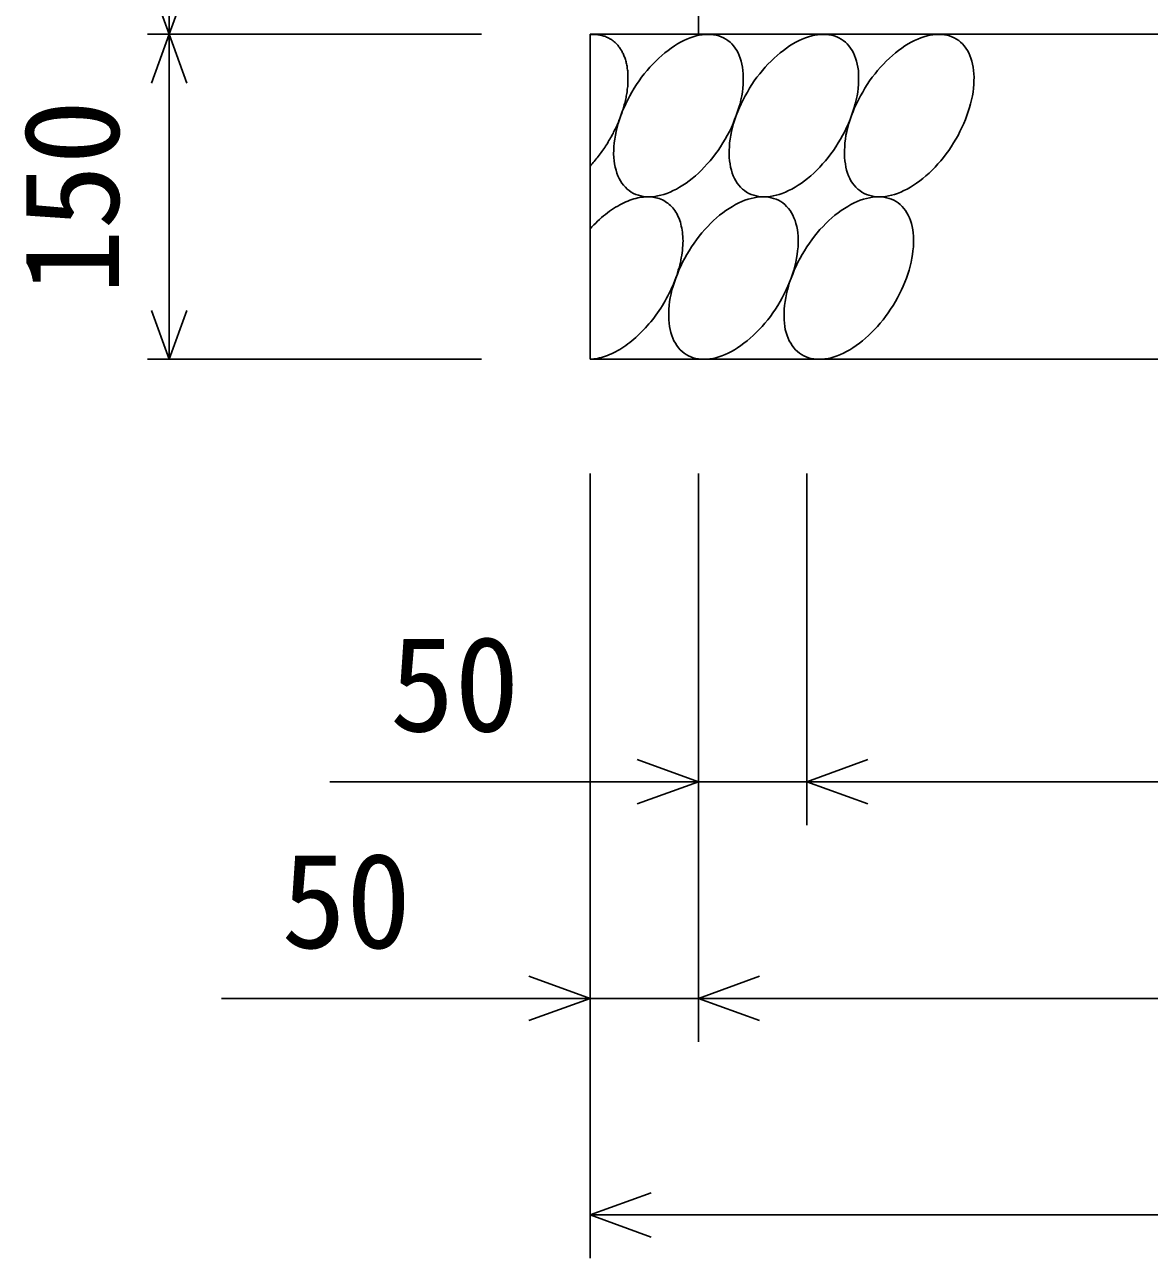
# Model space of a CAD drawing. Units: millimetres, scale not verified. Extents: x -16800 to 16800, y -5940 to 5940.
# Drawn here: x 6684 to 7203, y 2284 to 2853 of the extents above; entities that cross this region are included whole.
import ezdxf
from ezdxf.enums import TextEntityAlignment as Align

# ---------------------------------------------------------------- set-up
doc = ezdxf.new("R2010")
doc.units = ezdxf.units.MM
doc.header["$LTSCALE"] = 20
for name, color, linetype, lineweight in [('0-0_DIM', 7, 'Continuous', 25), ('0-2_HATCH', 6, 'Continuous', 25), ('0-5_OUTLINE', 3, 'Continuous', 25)]:
    doc.layers.add(name, color=color, linetype=linetype, lineweight=lineweight)
doc.styles.add('ＭＳ ゴシック', font='')
doc.styles.get('ＭＳ ゴシック').set_extended_font_data('MS Gothic')

msp = doc.modelspace()

# ---------------------------------------------------------------- linework, layer by layer
at = {"layer": '0-0_DIM'}
for p, q in [((6750.8, 2848.62), (6750.8, 2948.62)), ((6740.8, 2848.62), (6895, 2848.62)), ((6750.8, 2848.62), (6750.8, 2698.62)), ((6740.8, 2698.62), (6895, 2698.62)), ((6945, 2283.61), (6945, 2645.95)), ((6995, 2383.61), (6995, 2645.95)), ((7045, 2483.61), (7045, 2645.95)), ((6825, 2503.61), (7045, 2503.61)), ((7045, 2503.61), (7755, 2503.61)), ((6775, 2403.61), (6995, 2403.61)), ((6995, 2403.61), (7805, 2403.61)), ((6945, 2303.61), (7855, 2303.61))]:
    msp.add_line(p, q, dxfattribs=at)
for points in [[(6759.01, 2871.17), (6750.8, 2848.62), (6742.59, 2871.17)], [(6759.01, 2826.07), (6750.8, 2848.62), (6742.59, 2826.07)], [(6759.01, 2721.17), (6750.8, 2698.62), (6742.59, 2721.17)], [(6966.81, 2513.87), (6995, 2503.61), (6966.81, 2493.34)], [(7073.19, 2493.34), (7045, 2503.61), (7073.19, 2513.87)], [(6916.81, 2413.87), (6945, 2403.61), (6916.81, 2393.34)], [(7023.19, 2393.34), (6995, 2403.61), (7023.19, 2413.87)], [(6973.19, 2293.34), (6945, 2303.61), (6973.19, 2313.87)]]:
    msp.add_lwpolyline(points, dxfattribs=at)
at = {"layer": '0-2_HATCH'}
for points in [[(6950.1, 2848.18), (6949.6, 2848.28), (6949.2, 2848.36), (6948.8, 2848.43), (6948.3, 2848.48), (6947.8, 2848.53), (6947.4, 2848.56), (6946.9, 2848.59), (6946.4, 2848.6), (6946, 2848.59), (6945.5, 2848.58), (6945, 2848.55)], [(6961.6, 2835.95), (6961.5, 2836.45), (6961.3, 2836.94), (6961.2, 2837.42), (6961, 2837.89), (6960.8, 2838.36), (6960.6, 2838.81), (6960.5, 2839.26), (6960.3, 2839.7), (6960, 2840.13), (6959.8, 2840.55), (6959.6, 2840.96), (6959.4, 2841.36), (6959.1, 2841.75), (6958.9, 2842.13), (6958.6, 2842.5), (6958.3, 2842.86), (6958.1, 2843.21), (6957.8, 2843.56), (6957.5, 2843.89), (6957.2, 2844.21), (6956.9, 2844.52), (6956.6, 2844.81), (6956.2, 2845.1), (6955.9, 2845.38), (6955.6, 2845.65), (6955.2, 2845.9), (6954.9, 2846.15), (6954.5, 2846.38), (6954.1, 2846.6), (6953.7, 2846.81), (6953.4, 2847.01), (6953, 2847.2), (6952.6, 2847.37), (6952.2, 2847.54), (6951.8, 2847.69), (6951.4, 2847.83), (6950.9, 2847.96), (6950.5, 2848.08), (6950.1, 2848.18)], [(7007.7, 2846.4), (7006.6, 2846.98), (7005.5, 2847.47), (7004.4, 2847.88), (7003.3, 2848.19), (7002, 2848.42), (7000.8, 2848.55), (6999.5, 2848.6), (6998.2, 2848.55), (6996.8, 2848.42), (6995.4, 2848.19), (6994, 2847.88), (6992.6, 2847.47), (6991.2, 2846.98), (6989.7, 2846.41), (6988.3, 2845.74), (6986.8, 2845), (6985.3, 2844.17), (6983.9, 2843.26), (6982.4, 2842.28), (6981, 2841.22), (6979.5, 2840.09), (6978.1, 2838.88), (6976.7, 2837.61), (6975.3, 2836.28), (6973.9, 2834.89), (6972.6, 2833.44), (6971.3, 2831.93), (6970, 2830.38), (6968.8, 2828.78), (6967.6, 2827.13), (6966.5, 2825.45), (6965.4, 2823.73), (6964.3, 2821.98), (6963.4, 2820.21), (6962.4, 2818.41), (6961.5, 2816.6), (6960.7, 2814.77), (6959.9, 2812.94), (6959.2, 2811.1)], [(7060.9, 2846.4), (7059.8, 2846.98), (7058.8, 2847.47), (7057.6, 2847.88), (7056.5, 2848.19), (7055.2, 2848.42), (7054, 2848.55), (7052.7, 2848.6), (7051.4, 2848.55), (7050, 2848.42), (7048.7, 2848.19), (7047.3, 2847.88), (7045.8, 2847.47), (7044.4, 2846.98), (7042.9, 2846.41), (7041.5, 2845.74), (7040, 2845), (7038.6, 2844.17), (7037.1, 2843.26), (7035.6, 2842.28), (7034.2, 2841.22), (7032.7, 2840.09), (7031.3, 2838.88), (7029.9, 2837.61), (7028.5, 2836.28), (7027.1, 2834.89), (7025.8, 2833.44), (7024.5, 2831.93), (7023.3, 2830.38), (7022, 2828.78), (7020.8, 2827.13), (7019.7, 2825.45), (7018.6, 2823.73), (7017.6, 2821.98), (7016.6, 2820.21), (7015.6, 2818.41), (7014.7, 2816.6), (7013.9, 2814.77), (7013.2, 2812.94), (7012.4, 2811.1)], [(7114.1, 2846.4), (7113, 2846.98), (7112, 2847.47), (7110.8, 2847.88), (7109.7, 2848.19), (7108.5, 2848.42), (7107.2, 2848.55), (7105.9, 2848.6), (7104.6, 2848.55), (7103.2, 2848.42), (7101.9, 2848.19), (7100.5, 2847.88), (7099, 2847.47), (7097.6, 2846.98), (7096.2, 2846.41), (7094.7, 2845.74), (7093.2, 2845), (7091.8, 2844.17), (7090.3, 2843.26), (7088.8, 2842.28), (7087.4, 2841.22), (7085.9, 2840.09), (7084.5, 2838.88), (7083.1, 2837.61), (7081.7, 2836.28), (7080.4, 2834.89), (7079, 2833.44), (7077.7, 2831.93), (7076.5, 2830.38), (7075.2, 2828.78), (7074, 2827.13), (7072.9, 2825.45), (7071.8, 2823.73), (7070.8, 2821.98), (7069.8, 2820.21), (7068.8, 2818.41), (7067.9, 2816.6), (7067.1, 2814.77), (7066.4, 2812.94), (7065.7, 2811.1)], [(7015.1, 2834.89), (7014.7, 2836.28), (7014.3, 2837.61), (7013.8, 2838.88), (7013.3, 2840.08), (7012.7, 2841.22), (7012, 2842.28), (7011.2, 2843.26), (7010.4, 2844.17), (7009.6, 2845), (7008.6, 2845.74), (7007.7, 2846.4)], [(7068.3, 2834.89), (7067.9, 2836.28), (7067.5, 2837.61), (7067, 2838.88), (7066.5, 2840.08), (7065.9, 2841.22), (7065.2, 2842.28), (7064.4, 2843.26), (7063.6, 2844.17), (7062.8, 2845), (7061.8, 2845.74), (7060.9, 2846.4)], [(7121.5, 2834.89), (7121.1, 2836.28), (7120.7, 2837.61), (7120.2, 2838.88), (7119.7, 2840.08), (7119.1, 2841.22), (7118.4, 2842.28), (7117.6, 2843.26), (7116.8, 2844.17), (7116, 2845), (7115.1, 2845.74), (7114.1, 2846.4)], [(6959.6, 2812.11), (6959.8, 2812.78), (6960, 2813.45), (6960.3, 2814.12), (6960.5, 2814.78), (6960.6, 2815.45), (6960.8, 2816.12), (6961, 2816.78), (6961.2, 2817.44), (6961.3, 2818.1), (6961.5, 2818.76), (6961.6, 2819.41), (6961.7, 2820.07), (6961.9, 2820.72), (6962, 2821.36), (6962.1, 2822.01), (6962.1, 2822.65), (6962.2, 2823.28), (6962.3, 2823.91), (6962.4, 2824.54), (6962.4, 2825.17), (6962.5, 2825.79), (6962.5, 2826.4), (6962.5, 2827.01), (6962.5, 2827.61), (6962.5, 2828.21), (6962.5, 2828.81), (6962.5, 2829.4), (6962.5, 2829.98), (6962.5, 2830.56), (6962.4, 2831.13), (6962.4, 2831.69), (6962.3, 2832.25), (6962.2, 2832.8), (6962.1, 2833.34), (6962.1, 2833.88), (6962, 2834.41), (6961.9, 2834.93), (6961.7, 2835.44), (6961.6, 2835.95)], [(6982, 2775.79), (6983.4, 2776.45), (6984.9, 2777.2), (6986.3, 2778.02), (6987.8, 2778.93), (6989.3, 2779.92), (6990.7, 2780.98), (6992.2, 2782.11), (6993.6, 2783.31), (6995, 2784.58), (6996.4, 2785.91), (6997.7, 2787.31), (6999.1, 2788.76), (7000.4, 2790.26), (7001.6, 2791.82), (7002.9, 2793.42), (7004.1, 2795.06), (7005.2, 2796.74), (7006.3, 2798.46), (7007.3, 2800.21), (7008.3, 2801.98), (7009.3, 2803.78), (7010.2, 2805.59), (7011, 2807.42), (7011.7, 2809.26), (7012.4, 2811.1), (7013.1, 2812.94), (7013.7, 2814.77), (7014.2, 2816.6), (7014.6, 2818.41), (7015, 2820.21), (7015.3, 2821.98), (7015.5, 2823.73), (7015.6, 2825.45), (7015.7, 2827.13), (7015.7, 2828.77), (7015.7, 2830.37), (7015.5, 2831.93), (7015.3, 2833.43), (7015.1, 2834.89)], [(7035.2, 2775.79), (7036.6, 2776.45), (7038.1, 2777.2), (7039.6, 2778.02), (7041, 2778.93), (7042.5, 2779.92), (7043.9, 2780.98), (7045.4, 2782.11), (7046.8, 2783.31), (7048.2, 2784.58), (7049.6, 2785.91), (7051, 2787.31), (7052.3, 2788.76), (7053.6, 2790.26), (7054.9, 2791.82), (7056.1, 2793.42), (7057.3, 2795.06), (7058.4, 2796.74), (7059.5, 2798.46), (7060.5, 2800.21), (7061.5, 2801.98), (7062.5, 2803.78), (7063.4, 2805.59), (7064.2, 2807.42), (7065, 2809.26), (7065.7, 2811.1), (7066.3, 2812.94), (7066.9, 2814.77), (7067.4, 2816.6), (7067.8, 2818.41), (7068.2, 2820.21), (7068.5, 2821.98), (7068.7, 2823.73), (7068.9, 2825.45), (7068.9, 2827.13), (7068.9, 2828.77), (7068.9, 2830.37), (7068.8, 2831.93), (7068.6, 2833.43), (7068.3, 2834.89)], [(7088.4, 2775.79), (7089.8, 2776.45), (7091.3, 2777.2), (7092.8, 2778.02), (7094.2, 2778.93), (7095.7, 2779.92), (7097.1, 2780.98), (7098.6, 2782.11), (7100, 2783.31), (7101.4, 2784.58), (7102.8, 2785.91), (7104.2, 2787.31), (7105.5, 2788.76), (7106.8, 2790.26), (7108.1, 2791.82), (7109.3, 2793.42), (7110.5, 2795.06), (7111.6, 2796.74), (7112.7, 2798.46), (7113.8, 2800.21), (7114.8, 2801.98), (7115.7, 2803.78), (7116.6, 2805.59), (7117.4, 2807.42), (7118.2, 2809.26), (7118.9, 2811.1), (7119.5, 2812.94), (7120.1, 2814.77), (7120.6, 2816.6), (7121, 2818.41), (7121.4, 2820.21), (7121.7, 2821.98), (7121.9, 2823.73), (7122.1, 2825.45), (7122.1, 2827.13), (7122.2, 2828.77), (7122.1, 2830.37), (7122, 2831.93), (7121.8, 2833.43), (7121.5, 2834.89)], [(6945, 2787.8), (6945.5, 2788.33), (6946, 2788.86), (6946.4, 2789.41), (6946.9, 2789.96), (6947.4, 2790.51), (6947.8, 2791.08), (6948.3, 2791.65), (6948.8, 2792.22), (6949.2, 2792.81), (6949.6, 2793.39), (6950.1, 2793.99), (6950.5, 2794.59), (6950.9, 2795.19), (6951.4, 2795.8), (6951.8, 2796.42), (6952.2, 2797.04), (6952.6, 2797.66), (6953, 2798.29), (6953.4, 2798.92), (6953.7, 2799.56), (6954.1, 2800.2), (6954.5, 2800.84), (6954.9, 2801.49), (6955.2, 2802.14), (6955.6, 2802.79), (6955.9, 2803.44), (6956.2, 2804.1), (6956.6, 2804.76), (6956.9, 2805.42), (6957.2, 2806.09), (6957.5, 2806.75), (6957.8, 2807.42), (6958.1, 2808.09), (6958.3, 2808.76), (6958.6, 2809.43), (6958.9, 2810.1), (6959.1, 2810.77), (6959.4, 2811.44), (6959.6, 2812.11)], [(6959.2, 2811.1), (6958.6, 2809.26), (6958, 2807.42), (6957.5, 2805.6), (6957.1, 2803.78), (6956.7, 2801.99), (6956.4, 2800.21), (6956.2, 2798.47), (6956, 2796.75), (6956, 2795.07), (6955.9, 2793.42), (6956, 2791.82), (6956.1, 2790.26), (6956.3, 2788.76), (6956.6, 2787.31), (6957, 2785.91), (6957.4, 2784.58), (6957.9, 2783.31), (6958.4, 2782.11), (6959, 2780.98), (6959.7, 2779.92), (6960.5, 2778.93), (6961.3, 2778.03), (6962.1, 2777.2), (6963.1, 2776.45), (6964, 2775.79), (6965.1, 2775.21), (6966.1, 2774.72), (6967.3, 2774.32), (6968.4, 2774), (6969.7, 2773.78), (6970.9, 2773.64), (6972.2, 2773.6), (6973.5, 2773.64), (6974.9, 2773.78), (6976.2, 2774), (6977.6, 2774.32), (6979.1, 2774.72), (6980.5, 2775.21), (6982, 2775.79)], [(7012.4, 2811.1), (7011.8, 2809.26), (7011.2, 2807.42), (7010.7, 2805.6), (7010.3, 2803.78), (7009.9, 2801.99), (7009.6, 2800.21), (7009.4, 2798.47), (7009.3, 2796.75), (7009.2, 2795.07), (7009.2, 2793.42), (7009.2, 2791.82), (7009.3, 2790.26), (7009.6, 2788.76), (7009.8, 2787.31), (7010.2, 2785.91), (7010.6, 2784.58), (7011.1, 2783.31), (7011.6, 2782.11), (7012.2, 2780.98), (7012.9, 2779.92), (7013.7, 2778.93), (7014.5, 2778.03), (7015.3, 2777.2), (7016.3, 2776.45), (7017.2, 2775.79), (7018.3, 2775.21), (7019.3, 2774.72), (7020.5, 2774.32), (7021.6, 2774), (7022.9, 2773.78), (7024.1, 2773.64), (7025.4, 2773.6), (7026.7, 2773.64), (7028.1, 2773.78), (7029.5, 2774), (7030.9, 2774.32), (7032.3, 2774.72), (7033.7, 2775.21), (7035.2, 2775.79)], [(7065.7, 2811.1), (7065, 2809.26), (7064.4, 2807.42), (7063.9, 2805.6), (7063.5, 2803.78), (7063.1, 2801.99), (7062.8, 2800.21), (7062.6, 2798.47), (7062.5, 2796.75), (7062.4, 2795.07), (7062.4, 2793.42), (7062.4, 2791.82), (7062.6, 2790.26), (7062.8, 2788.76), (7063, 2787.31), (7063.4, 2785.91), (7063.8, 2784.58), (7064.3, 2783.31), (7064.8, 2782.11), (7065.4, 2780.98), (7066.1, 2779.92), (7066.9, 2778.93), (7067.7, 2778.03), (7068.5, 2777.2), (7069.5, 2776.45), (7070.4, 2775.79), (7071.5, 2775.21), (7072.6, 2774.72), (7073.7, 2774.32), (7074.9, 2774), (7076.1, 2773.78), (7077.3, 2773.64), (7078.6, 2773.6), (7079.9, 2773.64), (7081.3, 2773.78), (7082.7, 2774), (7084.1, 2774.32), (7085.5, 2774.72), (7086.9, 2775.21), (7088.4, 2775.79)], [(6985, 2765.84), (6984.6, 2766.55), (6984.1, 2767.22), (6983.7, 2767.87), (6983.2, 2768.48), (6982.6, 2769.06), (6982.1, 2769.61), (6981.5, 2770.12), (6980.9, 2770.61), (6980.3, 2771.05), (6979.7, 2771.46), (6979, 2771.84), (6978.4, 2772.18), (6977.7, 2772.49), (6976.9, 2772.76), (6976.2, 2772.99), (6975.4, 2773.18), (6974.7, 2773.34), (6973.9, 2773.46), (6973.1, 2773.55), (6972.2, 2773.6), (6971.4, 2773.61), (6970.6, 2773.58), (6969.7, 2773.51), (6968.8, 2773.41), (6967.9, 2773.27), (6967, 2773.1), (6966.1, 2772.88), (6965.2, 2772.63), (6964.3, 2772.35), (6963.4, 2772.03), (6962.5, 2771.67), (6961.5, 2771.28), (6960.6, 2770.85), (6959.6, 2770.39), (6958.7, 2769.89), (6957.8, 2769.36), (6956.8, 2768.8), (6955.9, 2768.2), (6954.9, 2767.57)], [(7033, 2771.41), (7031.9, 2771.99), (7030.9, 2772.48), (7029.7, 2772.89), (7028.6, 2773.2), (7027.4, 2773.43), (7026.1, 2773.56), (7024.8, 2773.61), (7023.5, 2773.56), (7022.1, 2773.43), (7020.8, 2773.2), (7019.4, 2772.89), (7017.9, 2772.48), (7016.5, 2771.99), (7015.1, 2771.42), (7013.6, 2770.75), (7012.1, 2770.01), (7010.7, 2769.18), (7009.2, 2768.27), (7007.7, 2767.29), (7006.3, 2766.23), (7004.8, 2765.1), (7003.4, 2763.89), (7002, 2762.62), (7000.6, 2761.29), (6999.3, 2759.9), (6997.9, 2758.45), (6996.6, 2756.94), (6995.4, 2755.39), (6994.1, 2753.79), (6993, 2752.14), (6991.8, 2750.46), (6990.7, 2748.74), (6989.7, 2746.99), (6988.7, 2745.22), (6987.7, 2743.42), (6986.9, 2741.61), (6986, 2739.78), (6985.3, 2737.95), (6984.6, 2736.11)], [(7086.2, 2771.41), (7085.2, 2771.99), (7084.1, 2772.48), (7083, 2772.89), (7081.8, 2773.2), (7080.6, 2773.43), (7079.3, 2773.56), (7078, 2773.61), (7076.7, 2773.56), (7075.4, 2773.43), (7074, 2773.2), (7072.6, 2772.89), (7071.2, 2772.48), (7069.7, 2771.99), (7068.3, 2771.42), (7066.8, 2770.75), (7065.3, 2770.01), (7063.9, 2769.18), (7062.4, 2768.27), (7060.9, 2767.29), (7059.5, 2766.23), (7058, 2765.1), (7056.6, 2763.89), (7055.2, 2762.62), (7053.8, 2761.29), (7052.5, 2759.9), (7051.1, 2758.45), (7049.8, 2756.94), (7048.6, 2755.39), (7047.3, 2753.79), (7046.2, 2752.14), (7045, 2750.46), (7043.9, 2748.74), (7042.9, 2746.99), (7041.9, 2745.22), (7040.9, 2743.42), (7040.1, 2741.61), (7039.2, 2739.78), (7038.5, 2737.95), (7037.8, 2736.11)], [(6954.9, 2767.57), (6954, 2766.91), (6953.1, 2766.22), (6952.1, 2765.5), (6951.2, 2764.76), (6950.3, 2763.98), (6949.4, 2763.17), (6948.5, 2762.34), (6947.6, 2761.48), (6946.7, 2760.6), (6945.9, 2759.69), (6945, 2758.76)], [(7040.4, 2759.89), (7040, 2761.29), (7039.6, 2762.62), (7039.1, 2763.89), (7038.6, 2765.09), (7038, 2766.23), (7037.3, 2767.29), (7036.5, 2768.27), (7035.7, 2769.18), (7034.9, 2770.01), (7034, 2770.75), (7033, 2771.41)], [(7093.6, 2759.89), (7093.3, 2761.29), (7092.8, 2762.62), (7092.4, 2763.89), (7091.8, 2765.09), (7091.2, 2766.23), (7090.5, 2767.29), (7089.8, 2768.27), (7089, 2769.18), (7088.1, 2770.01), (7087.2, 2770.75), (7086.2, 2771.41)], [(6979, 2724.5), (6979.7, 2725.63), (6980.3, 2726.77), (6980.9, 2727.92), (6981.5, 2729.08), (6982.1, 2730.25), (6982.6, 2731.42), (6983.2, 2732.59), (6983.7, 2733.77), (6984.1, 2734.95), (6984.6, 2736.14), (6985, 2737.32), (6985.4, 2738.5), (6985.7, 2739.68), (6986.1, 2740.86), (6986.4, 2742.03), (6986.7, 2743.19), (6986.9, 2744.35), (6987.1, 2745.5), (6987.3, 2746.64), (6987.5, 2747.77), (6987.6, 2748.89), (6987.7, 2749.99), (6987.8, 2751.09), (6987.8, 2752.16), (6987.9, 2753.22), (6987.8, 2754.27), (6987.8, 2755.29), (6987.7, 2756.3), (6987.6, 2757.29), (6987.5, 2758.25), (6987.3, 2759.2), (6987.1, 2760.12), (6986.9, 2761.01), (6986.7, 2761.88), (6986.4, 2762.73), (6986.1, 2763.55), (6985.7, 2764.34), (6985.4, 2765.11), (6985, 2765.84)], [(7007.3, 2700.8), (7008.7, 2701.46), (7010.2, 2702.21), (7011.7, 2703.03), (7013.1, 2703.94), (7014.6, 2704.93), (7016, 2705.99), (7017.5, 2707.12), (7018.9, 2708.32), (7020.3, 2709.59), (7021.7, 2710.92), (7023.1, 2712.32), (7024.4, 2713.77), (7025.7, 2715.27), (7027, 2716.83), (7028.2, 2718.43), (7029.4, 2720.07), (7030.5, 2721.75), (7031.6, 2723.47), (7032.7, 2725.22), (7033.7, 2726.99), (7034.6, 2728.79), (7035.5, 2730.6), (7036.3, 2732.43), (7037.1, 2734.26), (7037.8, 2736.1), (7038.4, 2737.94), (7039, 2739.78), (7039.5, 2741.61), (7039.9, 2743.42), (7040.3, 2745.22), (7040.6, 2746.99), (7040.8, 2748.74), (7041, 2750.46), (7041.1, 2752.14), (7041.1, 2753.78), (7041, 2755.38), (7040.9, 2756.94), (7040.7, 2758.44), (7040.4, 2759.89)], [(7060.5, 2700.8), (7061.9, 2701.46), (7063.4, 2702.21), (7064.9, 2703.03), (7066.3, 2703.94), (7067.8, 2704.93), (7069.3, 2705.99), (7070.7, 2707.12), (7072.1, 2708.32), (7073.5, 2709.59), (7074.9, 2710.92), (7076.3, 2712.32), (7077.6, 2713.77), (7078.9, 2715.27), (7080.2, 2716.83), (7081.4, 2718.43), (7082.6, 2720.07), (7083.7, 2721.75), (7084.8, 2723.47), (7085.9, 2725.22), (7086.9, 2726.99), (7087.8, 2728.79), (7088.7, 2730.6), (7089.5, 2732.43), (7090.3, 2734.26), (7091, 2736.1), (7091.6, 2737.94), (7092.2, 2739.78), (7092.7, 2741.61), (7093.1, 2743.42), (7093.5, 2745.22), (7093.8, 2746.99), (7094, 2748.74), (7094.2, 2750.46), (7094.3, 2752.14), (7094.3, 2753.78), (7094.2, 2755.38), (7094.1, 2756.94), (7093.9, 2758.44), (7093.6, 2759.89)], [(6984.6, 2736.11), (6983.9, 2734.27), (6983.4, 2732.43), (6982.8, 2730.61), (6982.4, 2728.79), (6982, 2727), (6981.7, 2725.22), (6981.5, 2723.47), (6981.4, 2721.76), (6981.3, 2720.07), (6981.3, 2718.43), (6981.3, 2716.83), (6981.5, 2715.27), (6981.7, 2713.77), (6981.9, 2712.32), (6982.3, 2710.92), (6982.7, 2709.59), (6983.2, 2708.32), (6983.7, 2707.12), (6984.4, 2705.99), (6985, 2704.93), (6985.8, 2703.94), (6986.6, 2703.04), (6987.5, 2702.21), (6988.4, 2701.46), (6989.3, 2700.8), (6990.4, 2700.22), (6991.5, 2699.73), (6992.6, 2699.33), (6993.8, 2699.01), (6995, 2698.79), (6996.2, 2698.65), (6997.5, 2698.61), (6998.8, 2698.65), (7000.2, 2698.79), (7001.6, 2699.01), (7003, 2699.33), (7004.4, 2699.73), (7005.8, 2700.22), (7007.3, 2700.8)], [(7037.8, 2736.11), (7037.1, 2734.27), (7036.6, 2732.43), (7036.1, 2730.61), (7035.6, 2728.79), (7035.3, 2727), (7035, 2725.22), (7034.7, 2723.47), (7034.6, 2721.76), (7034.5, 2720.07), (7034.5, 2718.43), (7034.5, 2716.83), (7034.7, 2715.27), (7034.9, 2713.77), (7035.1, 2712.32), (7035.5, 2710.92), (7035.9, 2709.59), (7036.4, 2708.32), (7036.9, 2707.12), (7037.6, 2705.99), (7038.2, 2704.93), (7039, 2703.94), (7039.8, 2703.04), (7040.7, 2702.21), (7041.6, 2701.46), (7042.6, 2700.8), (7043.6, 2700.22), (7044.7, 2699.73), (7045.8, 2699.33), (7047, 2699.01), (7048.2, 2698.79), (7049.4, 2698.65), (7050.7, 2698.61), (7052, 2698.65), (7053.4, 2698.79), (7054.8, 2699.01), (7056.2, 2699.33), (7057.6, 2699.73), (7059, 2700.22), (7060.5, 2700.8)], [(6945, 2698.62), (6945.9, 2698.67), (6946.7, 2698.75), (6947.6, 2698.88), (6948.5, 2699.04), (6949.4, 2699.24), (6950.3, 2699.47), (6951.2, 2699.74), (6952.1, 2700.05), (6953.1, 2700.39), (6954, 2700.77), (6954.9, 2701.18), (6955.9, 2701.63), (6956.8, 2702.11), (6957.8, 2702.63), (6958.7, 2703.18), (6959.6, 2703.76), (6960.6, 2704.38), (6961.5, 2705.02), (6962.5, 2705.7), (6963.4, 2706.41), (6964.3, 2707.15), (6965.2, 2707.91), (6966.1, 2708.71), (6967, 2709.53), (6967.9, 2710.37), (6968.8, 2711.25), (6969.7, 2712.14), (6970.6, 2713.07), (6971.4, 2714.01), (6972.2, 2714.98), (6973.1, 2715.97), (6973.9, 2716.97), (6974.7, 2718), (6975.4, 2719.04), (6976.2, 2720.11), (6976.9, 2721.18), (6977.7, 2722.28), (6978.4, 2723.38), (6979, 2724.5)]]:
    msp.add_lwpolyline(points, dxfattribs=at)
at = {"layer": '0-5_OUTLINE'}
for p, q in [((6995, 2848.62), (6995, 2948.62)), ((7855, 2848.62), (6945, 2848.62)), ((6945, 2848.62), (6945, 2698.62))]:
    msp.add_line(p, q, dxfattribs=at)
msp.add_lwpolyline([(6945, 2698.62), (7855, 2698.62), (7855, 2848.62)], dxfattribs=at)

# ---------------------------------------------------------------- texts
at = {"layer": '0-0_DIM', "style": 'ＭＳ ゴシック'}
msp.add_text('150', height=43.99, rotation=90, dxfattribs=at).set_placement((6740.8, 2728.62), align=Align.BOTTOM_LEFT)
for p in [(6852.56, 2513.61), (6802.56, 2413.61)]:
    msp.add_text('50', height=43.99, dxfattribs=at).set_placement(p, align=Align.BOTTOM_LEFT)

doc.saveas('drawing.dxf')
